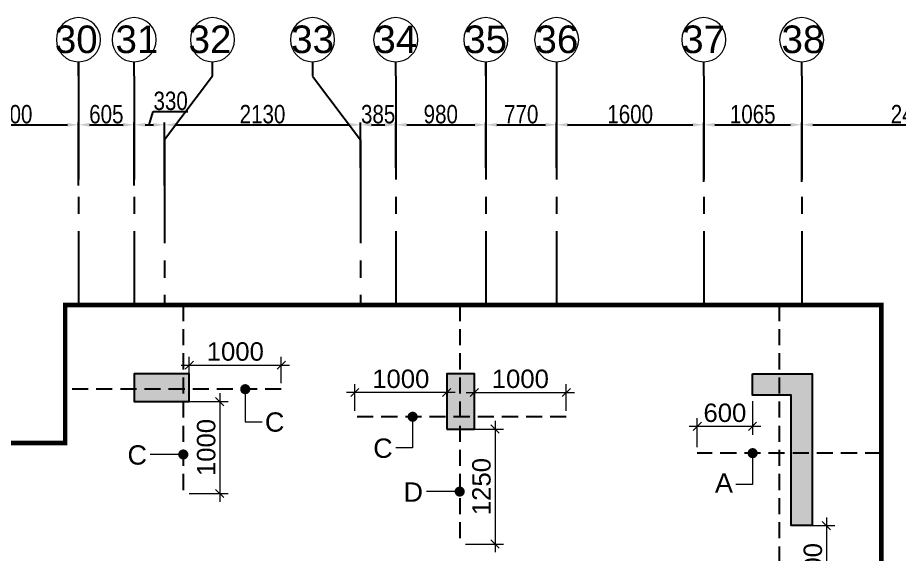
# Model space of a CAD drawing. Header units: millimetres. Extents: x 1123469 to 1752051, y -126924 to 196924.
# Drawn here: x 1520192 to 1529782, y 156202 to 162039 of the extents above; entities that cross this region are included whole.
import ezdxf
from ezdxf.enums import TextEntityAlignment as Align

# ---------------------------------------------------------------- set-up
doc = ezdxf.new("R2010")
doc.units = ezdxf.units.MM
doc.header["$LTSCALE"] = 500
doc.header["$MEASUREMENT"] = 0
doc.header["$PDMODE"] = 34
for name, pattern in [('CONTINOUS', [0]), ('HIDDEN', [0.375, 0.25, -0.125]), ('Site$0$CENTER2', [1.125, 0.75, -0.125, 0.125, -0.125])]:
    doc.linetypes.add(name, pattern=pattern)
doc.layers.get('Defpoints').update_dxf_attribs({"lineweight": 0})
for name, color, linetype, lineweight in [('ARWO', 1, 'Continuous', 18), ('CUT OUT', 1, 'Continuous', 13), ('FOOTING', 1, 'Continuous', 15), ('GRID NO.', 7, 'Continuous', 20), ('TOWER COL HATCH', 253, 'Continuous', 20)]:
    doc.layers.add(name, color=color, linetype=linetype, lineweight=lineweight)
for name, color, linetype in [('COL. DIM', 3, 'Continuous'), ('GRID', 7, 'Continuous'), ('GRID DIM', 7, 'Continuous'), ('reinf.', 4, 'Continuous'), ('TEXT 1', 1, 'Continuous'), ('TOWER AREA COLUMN.', 6, 'Continuous')]:
    doc.layers.add(name, color=color, linetype=linetype)
doc.styles.add('3mm', font='arial.ttf')
doc.styles.add('D50', font='arial.ttf', dxfattribs={"width": 0.8})
doc.dimstyles.new('INNER DIM', dxfattribs={"dimtxt": 200, "dimasz": 120, "dimexe": 25, "dimexo": 25, "dimgap": 12, "dimtad": 1, "dimdec": 0, "dimrnd": 5, "dimzin": 0, "dimdsep": 46, "dimtxsty": 'D50', "dimcen": 0.09, "dimdle": 25, "dimclrt": 6, "dimadec": 0, "dimazin": 0, "dimtfac": 1, "dimtdec": 0, "dimtofl": 0, "dimtmove": 1, "dimatfit": 3, "dimfxl": 75, "dimtolj": 1, "dimtzin": 0, "dimarcsym": 0})
doc.dimstyles.new('PARAMVEER', dxfattribs={"dimtxt": 200, "dimasz": 100, "dimexe": 0, "dimexo": 25, "dimgap": 10, "dimtad": 1, "dimdec": 0, "dimrnd": 5, "dimzin": 0, "dimdsep": 46, "dimtxsty": '3mm', "dimblk": 'OBLIQUE', "dimcen": 0.09, "dimdle": 75, "dimclrd": 1, "dimclre": 1, "dimclrt": 3, "dimadec": 0, "dimazin": 0, "dimtfac": 1, "dimtdec": 0, "dimtmove": 1, "dimatfit": 3, "dimfxl": 100, "dimtolj": 1, "dimtzin": 0, "dimlwd": 18, "dimlwe": 5, "dimarcsym": 0})
doc.dimstyles.new('PARAMVEER BEAM', dxfattribs={"dimtxt": 200, "dimasz": 100, "dimexe": 0, "dimexo": 0, "dimgap": 10, "dimtad": 1, "dimdec": 0, "dimzin": 0, "dimdsep": 46, "dimtxsty": '3mm', "dimblk": 'ARCHTICK', "dimcen": 0.09, "dimdle": 75, "dimclrd": 1, "dimclre": 1, "dimclrt": 3, "dimadec": 0, "dimazin": 0, "dimtfac": 1, "dimtdec": 0, "dimtmove": 1, "dimatfit": 3, "dimfxl": 100, "dimtolj": 1, "dimtzin": 0, "dimlwd": 18, "dimlwe": 5, "dimarcsym": 0})

# ---------------------------------------------------------------- blocks, each defined once
blk = doc.blocks.new('3tgra')
at = {"layer": 'TOWER COL HATCH'}
h = blk.add_hatch(color=253, dxfattribs=at)
h.dxf.hatch_style = 1
h.paths.add_polyline_path([(1377380.6, 95141.6), (1376730.6, 95141.6), (1376730.6, 93491.6), (1376960.6, 93491.6), (1376960.6, 94911.6), (1377380.6, 94911.6)])
h = blk.add_hatch(color=253, dxfattribs=at)
h.dxf.hatch_style = 1
h.paths.add_polyline_path([(1380705.6, 94541.6), (1380405.6, 94541.6), (1380405.6, 95141.6), (1380705.6, 95141.6)])
h = blk.add_hatch(color=253, dxfattribs=at)
h.dxf.hatch_style = 1
h.paths.add_polyline_path([(1383505.6, 94841.6), (1383505.6, 95141.6), (1384105.6, 95141.6), (1384105.6, 94841.6)])
at = {"layer": 'TOWER AREA COLUMN.', "color": 4}
blk.add_lwpolyline([(1377380.6, 95141.6), (1376730.6, 95141.6), (1376730.6, 93491.6), (1376960.6, 93491.6), (1376960.6, 94911.6), (1377380.6, 94911.6), (1377380.6, 95141.6)], dxfattribs=at)
for points in [[(1380705.6, 94541.6), (1380405.6, 94541.6), (1380405.6, 95141.6), (1380705.6, 95141.6)], [(1383505.6, 94841.6), (1383505.6, 95141.6), (1384105.6, 95141.6), (1384105.6, 94841.6)]]:
    blk.add_lwpolyline(points, close=True, dxfattribs=at)
blk = doc.blocks.new('GRID MARK')
at = {"layer": 'GRID NO.', "const_width": 50}
blk.add_lwpolyline([(0, -541), (0, -891)], dxfattribs=at)
at = {"layer": 'GRID NO.'}
blk.add_circle((0, 0), 541, dxfattribs=at)
at = {"layer": 'GRID NO.', "style": 'D50', "width": 0.8}
blk.add_attdef('Y1', text='', height=500, dxfattribs=at).set_placement((-33, -267), align=Align.CENTER)
blk = doc.blocks.new('*D215')
at = {"layer": 'Defpoints', "color": 0, "linetype": 'Continuous', "transparency": 16777216}
for p in [(1520854.2, 160873.7), (1520854.2, 160189), (1519354.3, 159990.1)]:
    blk.add_point(p, dxfattribs=at)
at = {"layer": 'GRID DIM', "color": 0, "linetype": 'Continuous', "lineweight": -2, "transparency": 16777216}
for p, q in [((1519354.3, 160015.1), (1519354.3, 160898.7)), ((1520854.2, 160214), (1520854.2, 160898.7))]:
    blk.add_line(p, q, dxfattribs=at)
at = {"layer": 'GRID DIM', "linetype": 'Continuous', "lineweight": -2, "transparency": 16777216}
blk.add_line((1519474.3, 160873.7), (1520734.2, 160873.7), dxfattribs=at)
at = {"layer": 'GRID DIM', "linetype": 'Continuous', "transparency": 16777216}
for points in [[(1519474.3, 160893.7), (1519474.3, 160853.7), (1519354.3, 160873.7)], [(1520734.2, 160893.7), (1520734.2, 160853.7), (1520854.2, 160873.7)]]:
    blk.add_solid(points, dxfattribs=at)
at = {"layer": 'GRID DIM', "linetype": 'Continuous', "transparency": 16777216, "insert": (1520104.3, 160987.8), "char_height": 200, "attachment_point": 5, "style": 'D50'}
blk.add_mtext('\\A1;1500', dxfattribs=at)
blk = doc.blocks.new('*D216')
at = {"layer": 'Defpoints', "color": 0, "linetype": 'Continuous', "transparency": 16777216}
for p in [(1521459.3, 160873.7), (1520854.2, 160189), (1521459.3, 160189)]:
    blk.add_point(p, dxfattribs=at)
at = {"layer": 'GRID DIM', "color": 0, "linetype": 'Continuous', "lineweight": -2, "transparency": 16777216}
for p, q in [((1520854.2, 160214), (1520854.2, 160898.7)), ((1521459.3, 160214), (1521459.3, 160898.7))]:
    blk.add_line(p, q, dxfattribs=at)
at = {"layer": 'GRID DIM', "linetype": 'Continuous', "lineweight": -2, "transparency": 16777216}
blk.add_line((1520974.2, 160873.7), (1521339.3, 160873.7), dxfattribs=at)
at = {"layer": 'GRID DIM', "linetype": 'Continuous', "transparency": 16777216}
for points in [[(1520974.2, 160893.7), (1520974.2, 160853.7), (1520854.2, 160873.7)], [(1521339.3, 160893.7), (1521339.3, 160853.7), (1521459.3, 160873.7)]]:
    blk.add_solid(points, dxfattribs=at)
at = {"layer": 'GRID DIM', "linetype": 'Continuous', "transparency": 16777216, "insert": (1521156.8, 160987.8), "char_height": 200, "attachment_point": 5, "style": 'D50'}
blk.add_mtext('\\A1;605', dxfattribs=at)
blk = doc.blocks.new('*D217')
at = {"layer": 'Defpoints', "color": 0, "linetype": 'Continuous', "transparency": 16777216}
for p in [(1521789.2, 160873.7), (1521459.3, 160189), (1521789.2, 160189)]:
    blk.add_point(p, dxfattribs=at)
at = {"layer": 'GRID DIM', "linetype": 'Continuous', "lineweight": -2, "transparency": 16777216}
for p, q in [((1521624.3, 160873.7), (1521667.8, 161018.9)), ((1521667.8, 161018.9), (1522044.7, 161018.9)), ((1521579.3, 160873.7), (1521669.2, 160873.7))]:
    blk.add_line(p, q, dxfattribs=at)
at = {"layer": 'GRID DIM', "color": 0, "linetype": 'Continuous', "lineweight": -2, "transparency": 16777216}
for p, q in [((1521459.3, 160214), (1521459.3, 160898.7)), ((1521789.2, 160214), (1521789.2, 160898.7))]:
    blk.add_line(p, q, dxfattribs=at)
at = {"layer": 'GRID DIM', "linetype": 'Continuous', "transparency": 16777216}
for points in [[(1521579.3, 160893.7), (1521579.3, 160853.7), (1521459.3, 160873.7)], [(1521669.2, 160893.7), (1521669.2, 160853.7), (1521789.2, 160873.7)]]:
    blk.add_solid(points, dxfattribs=at)
at = {"layer": 'GRID DIM', "linetype": 'Continuous', "transparency": 16777216, "insert": (1521856.2, 161133.1), "char_height": 200, "attachment_point": 5, "style": 'D50'}
blk.add_mtext('\\A1;330', dxfattribs=at)
blk = doc.blocks.new('*D218')
at = {"layer": 'Defpoints', "color": 0, "linetype": 'Continuous', "transparency": 16777216}
for p in [(1523921.7, 160873.7), (1523921.7, 160379.8), (1521789.2, 160189)]:
    blk.add_point(p, dxfattribs=at)
at = {"layer": 'GRID DIM', "color": 0, "linetype": 'Continuous', "lineweight": -2, "transparency": 16777216}
for p, q in [((1521789.2, 160214), (1521789.2, 160898.7)), ((1523921.7, 160404.8), (1523921.7, 160898.7))]:
    blk.add_line(p, q, dxfattribs=at)
at = {"layer": 'GRID DIM', "linetype": 'Continuous', "lineweight": -2, "transparency": 16777216}
blk.add_line((1521909.2, 160873.7), (1523801.7, 160873.7), dxfattribs=at)
at = {"layer": 'GRID DIM', "linetype": 'Continuous', "transparency": 16777216}
for points in [[(1521909.2, 160893.7), (1521909.2, 160853.7), (1521789.2, 160873.7)], [(1523801.7, 160893.7), (1523801.7, 160853.7), (1523921.7, 160873.7)]]:
    blk.add_solid(points, dxfattribs=at)
at = {"layer": 'GRID DIM', "linetype": 'Continuous', "transparency": 16777216, "insert": (1522855.5, 160987.9), "char_height": 200, "attachment_point": 5, "style": 'D50'}
blk.add_mtext('\\A1;2130', dxfattribs=at)
blk = doc.blocks.new('*D219')
at = {"layer": 'Defpoints', "color": 0, "linetype": 'Continuous', "transparency": 16777216}
for p in [(1524304.2, 160873.7), (1523921.7, 160379.8), (1524304.2, 160379.8)]:
    blk.add_point(p, dxfattribs=at)
at = {"layer": 'GRID DIM', "color": 0, "linetype": 'Continuous', "lineweight": -2, "transparency": 16777216}
for p, q in [((1523921.7, 160404.8), (1523921.7, 160898.7)), ((1524304.2, 160404.8), (1524304.2, 160898.7))]:
    blk.add_line(p, q, dxfattribs=at)
at = {"layer": 'GRID DIM', "linetype": 'Continuous', "lineweight": -2, "transparency": 16777216}
blk.add_line((1524041.7, 160873.7), (1524184.2, 160873.7), dxfattribs=at)
at = {"layer": 'GRID DIM', "linetype": 'Continuous', "transparency": 16777216}
for points in [[(1524041.7, 160893.7), (1524041.7, 160853.7), (1523921.7, 160873.7)], [(1524184.2, 160893.7), (1524184.2, 160853.7), (1524304.2, 160873.7)]]:
    blk.add_solid(points, dxfattribs=at)
at = {"layer": 'GRID DIM', "linetype": 'Continuous', "transparency": 16777216, "insert": (1524113, 160987.9), "char_height": 200, "attachment_point": 5, "style": 'D50'}
blk.add_mtext('\\A1;385', dxfattribs=at)
blk = doc.blocks.new('*D220')
at = {"layer": 'Defpoints', "color": 0, "linetype": 'Continuous', "transparency": 16777216}
for p in [(1525284.3, 160873.7), (1524304.2, 160379.8), (1525284.3, 160379.8)]:
    blk.add_point(p, dxfattribs=at)
at = {"layer": 'GRID DIM', "color": 0, "linetype": 'Continuous', "lineweight": -2, "transparency": 16777216}
for p, q in [((1524304.2, 160404.8), (1524304.2, 160898.7)), ((1525284.3, 160404.8), (1525284.3, 160898.7))]:
    blk.add_line(p, q, dxfattribs=at)
at = {"layer": 'GRID DIM', "linetype": 'Continuous', "lineweight": -2, "transparency": 16777216}
blk.add_line((1524424.2, 160873.7), (1525164.3, 160873.7), dxfattribs=at)
at = {"layer": 'GRID DIM', "linetype": 'Continuous', "transparency": 16777216}
for points in [[(1524424.2, 160893.7), (1524424.2, 160853.7), (1524304.2, 160873.7)], [(1525164.3, 160893.7), (1525164.3, 160853.7), (1525284.3, 160873.7)]]:
    blk.add_solid(points, dxfattribs=at)
at = {"layer": 'GRID DIM', "linetype": 'Continuous', "transparency": 16777216, "insert": (1524794.3, 160987.8), "char_height": 200, "attachment_point": 5, "style": 'D50'}
blk.add_mtext('\\A1;980', dxfattribs=at)
blk = doc.blocks.new('*D221')
at = {"layer": 'Defpoints', "color": 0, "linetype": 'Continuous', "transparency": 16777216}
for p in [(1526054.2, 160873.7), (1525284.3, 160379.8), (1526054.2, 160379.8)]:
    blk.add_point(p, dxfattribs=at)
at = {"layer": 'GRID DIM', "color": 0, "linetype": 'Continuous', "lineweight": -2, "transparency": 16777216}
for p, q in [((1525284.3, 160404.8), (1525284.3, 160898.7)), ((1526054.2, 160404.8), (1526054.2, 160898.7))]:
    blk.add_line(p, q, dxfattribs=at)
at = {"layer": 'GRID DIM', "linetype": 'Continuous', "lineweight": -2, "transparency": 16777216}
blk.add_line((1525404.3, 160873.7), (1525934.2, 160873.7), dxfattribs=at)
at = {"layer": 'GRID DIM', "linetype": 'Continuous', "transparency": 16777216}
for points in [[(1525404.3, 160893.7), (1525404.3, 160853.7), (1525284.3, 160873.7)], [(1525934.2, 160893.7), (1525934.2, 160853.7), (1526054.2, 160873.7)]]:
    blk.add_solid(points, dxfattribs=at)
at = {"layer": 'GRID DIM', "linetype": 'Continuous', "transparency": 16777216, "insert": (1525669.3, 160987.8), "char_height": 200, "attachment_point": 5, "style": 'D50'}
blk.add_mtext('\\A1;770', dxfattribs=at)
blk = doc.blocks.new('*D222')
at = {"layer": 'Defpoints', "color": 0, "linetype": 'Continuous', "transparency": 16777216}
for p in [(1527654.2, 160873.7), (1526054.2, 160379.8), (1527654.2, 160227.8)]:
    blk.add_point(p, dxfattribs=at)
at = {"layer": 'GRID DIM', "color": 0, "linetype": 'Continuous', "lineweight": -2, "transparency": 16777216}
for p, q in [((1526054.2, 160404.8), (1526054.2, 160898.7)), ((1527654.2, 160252.8), (1527654.2, 160898.7))]:
    blk.add_line(p, q, dxfattribs=at)
at = {"layer": 'GRID DIM', "linetype": 'Continuous', "lineweight": -2, "transparency": 16777216}
blk.add_line((1526174.2, 160873.7), (1527534.2, 160873.7), dxfattribs=at)
at = {"layer": 'GRID DIM', "linetype": 'Continuous', "transparency": 16777216}
for points in [[(1526174.2, 160893.7), (1526174.2, 160853.7), (1526054.2, 160873.7)], [(1527534.2, 160893.7), (1527534.2, 160853.7), (1527654.2, 160873.7)]]:
    blk.add_solid(points, dxfattribs=at)
at = {"layer": 'GRID DIM', "linetype": 'Continuous', "transparency": 16777216, "insert": (1526854.2, 160987.8), "char_height": 200, "attachment_point": 5, "style": 'D50'}
blk.add_mtext('\\A1;1600', dxfattribs=at)
blk = doc.blocks.new('*D223')
at = {"layer": 'Defpoints', "color": 0, "linetype": 'Continuous', "transparency": 16777216}
for p in [(1528719.3, 160873.7), (1527654.2, 160227.8), (1528719.3, 160227.8)]:
    blk.add_point(p, dxfattribs=at)
at = {"layer": 'GRID DIM', "color": 0, "linetype": 'Continuous', "lineweight": -2, "transparency": 16777216}
for p, q in [((1527654.2, 160252.8), (1527654.2, 160898.7)), ((1528719.3, 160252.8), (1528719.3, 160898.7))]:
    blk.add_line(p, q, dxfattribs=at)
at = {"layer": 'GRID DIM', "linetype": 'Continuous', "lineweight": -2, "transparency": 16777216}
blk.add_line((1527774.2, 160873.7), (1528599.3, 160873.7), dxfattribs=at)
at = {"layer": 'GRID DIM', "linetype": 'Continuous', "transparency": 16777216}
for points in [[(1527774.2, 160893.7), (1527774.2, 160853.7), (1527654.2, 160873.7)], [(1528599.3, 160893.7), (1528599.3, 160853.7), (1528719.3, 160873.7)]]:
    blk.add_solid(points, dxfattribs=at)
at = {"layer": 'GRID DIM', "linetype": 'Continuous', "transparency": 16777216, "insert": (1528186.8, 160987.8), "char_height": 200, "attachment_point": 5, "style": 'D50'}
blk.add_mtext('\\A1;1065', dxfattribs=at)
blk = doc.blocks.new('*D224')
at = {"layer": 'Defpoints', "color": 0, "linetype": 'Continuous', "transparency": 16777216}
for p in [(1531154.2, 160873.7), (1528719.3, 160227.8), (1531154.2, 160227.8)]:
    blk.add_point(p, dxfattribs=at)
at = {"layer": 'GRID DIM', "color": 0, "linetype": 'Continuous', "lineweight": -2, "transparency": 16777216}
for p, q in [((1528719.3, 160252.8), (1528719.3, 160898.7)), ((1531154.2, 160252.8), (1531154.2, 160898.7))]:
    blk.add_line(p, q, dxfattribs=at)
at = {"layer": 'GRID DIM', "linetype": 'Continuous', "lineweight": -2, "transparency": 16777216}
blk.add_line((1528839.3, 160873.7), (1531034.2, 160873.7), dxfattribs=at)
at = {"layer": 'GRID DIM', "linetype": 'Continuous', "transparency": 16777216}
for points in [[(1528839.3, 160893.7), (1528839.3, 160853.7), (1528719.3, 160873.7)], [(1531034.2, 160893.7), (1531034.2, 160853.7), (1531154.2, 160873.7)]]:
    blk.add_solid(points, dxfattribs=at)
at = {"layer": 'GRID DIM', "linetype": 'Continuous', "transparency": 16777216, "insert": (1529936.8, 160987.9), "char_height": 200, "attachment_point": 5, "style": 'D50'}
blk.add_mtext('\\A1;2435', dxfattribs=at)
blk = doc.blocks.new('_Oblique')
at = {"color": 0, "linetype": 'ByBlock', "lineweight": -2}
blk.add_line((-0.5, -0.5), (0.5, 0.5), dxfattribs=at)
blk = doc.blocks.new('*D1095')
at = {"layer": 'COL. DIM', "color": 1, "linetype": 'CONTINOUS', "lineweight": 5, "ltscale": 10, "transparency": 16777216}
for p, q in [((1528184.3, 157869.1), (1528184.3, 157503.4)), ((1527584.3, 157367.5), (1527584.3, 157683.4))]:
    blk.add_line(p, q, dxfattribs=at)
at = {"layer": 'COL. DIM', "color": 1, "lineweight": 18, "ltscale": 10, "transparency": 16777216}
blk.add_line((1528274.3, 157593.4), (1527494.3, 157593.4), dxfattribs=at)
at = {"layer": 'Defpoints', "color": 0, "ltscale": 10, "transparency": 16777216}
for p in [(1528184.3, 157934.1), (1527584.3, 157593.4), (1527584.3, 157302.5)]:
    blk.add_point(p, dxfattribs=at)
at = {"layer": 'COL. DIM', "color": 1, "lineweight": 18, "ltscale": 10, "transparency": 16777216, "xscale": 90, "yscale": 90, "zscale": 90, "rotation": 180}
blk.add_blockref('_Oblique', (1527584.3, 157593.4), dxfattribs=at)
at = {"layer": 'COL. DIM', "color": 1, "lineweight": 18, "ltscale": 10, "transparency": 16777216, "xscale": 90, "yscale": 90, "zscale": 90}
blk.add_blockref('_Oblique', (1528184.3, 157593.4), dxfattribs=at)
at = {"layer": 'COL. DIM', "color": 3, "ltscale": 10, "transparency": 16777216, "insert": (1527884.3, 157740.5), "char_height": 200, "attachment_point": 5, "style": '3mm'}
blk.add_mtext('\\A1;600', dxfattribs=at)
blk = doc.blocks.new('*D1096')
at = {"layer": 'COL. DIM', "color": 1, "lineweight": 18, "ltscale": 10, "transparency": 16777216}
blk.add_line((1528988.9, 156604.1), (1528988.9, 155424.1), dxfattribs=at)
at = {"layer": 'COL. DIM', "color": 1, "linetype": 'CONTINOUS', "lineweight": 5, "ltscale": 10, "transparency": 16777216}
for p, q in [((1528669.3, 156514.1), (1529078.9, 156514.1)), ((1528538.8, 155514.1), (1529078.9, 155514.1))]:
    blk.add_line(p, q, dxfattribs=at)
at = {"layer": 'Defpoints', "color": 0, "ltscale": 10, "transparency": 16777216}
for p in [(1528604.3, 156514.1), (1528473.8, 155514.1), (1528988.9, 155514.1)]:
    blk.add_point(p, dxfattribs=at)
at = {"layer": 'COL. DIM', "color": 1, "lineweight": 18, "ltscale": 10, "transparency": 16777216, "xscale": 90, "yscale": 90, "zscale": 90}
for p, rotation in [((1528988.9, 156514.1), 90), ((1528988.9, 155514.1), 270)]:
    blk.add_blockref('_Oblique', p, dxfattribs=dict(at, rotation=rotation))
at = {"layer": 'COL. DIM', "color": 3, "ltscale": 10, "transparency": 16777216, "insert": (1528841.8, 156014.1), "char_height": 200, "attachment_point": 5, "rotation": 90, "style": '3mm'}
blk.add_mtext('\\A1;1000', dxfattribs=at)
blk = doc.blocks.new('_ArchTick')
at = {"color": 0, "linetype": 'ByBlock', "const_width": 0.15}
blk.add_lwpolyline([(-0.5, -0.5), (0.5, 0.5)], dxfattribs=at)
blk = doc.blocks.new('*D876')
at = {"layer": 'COL. DIM', "color": 1, "linetype": 'CONTINOUS', "lineweight": 5, "ltscale": 10, "transparency": 16777216}
for p, q in [((1523859.3, 157763.2), (1523859.3, 158052.6)), ((1524859.3, 157763.2), (1524859.3, 158052.6))]:
    blk.add_line(p, q, dxfattribs=at)
at = {"layer": 'COL. DIM', "color": 1, "lineweight": 18, "ltscale": 10, "transparency": 16777216}
blk.add_line((1524949.3, 157962.6), (1523769.3, 157962.6), dxfattribs=at)
at = {"layer": 'Defpoints', "color": 0, "ltscale": 10, "transparency": 16777216}
for p in [(1523859.3, 157962.6), (1523859.3, 157698.2), (1524859.3, 157698.2)]:
    blk.add_point(p, dxfattribs=at)
at = {"layer": 'COL. DIM', "color": 1, "lineweight": 18, "ltscale": 10, "transparency": 16777216, "xscale": 90, "yscale": 90, "zscale": 90, "rotation": 180}
blk.add_blockref('_Oblique', (1523859.3, 157962.6), dxfattribs=at)
at = {"layer": 'COL. DIM', "color": 1, "lineweight": 18, "ltscale": 10, "transparency": 16777216, "xscale": 90, "yscale": 90, "zscale": 90}
blk.add_blockref('_Oblique', (1524859.3, 157962.6), dxfattribs=at)
at = {"layer": 'COL. DIM', "color": 3, "ltscale": 10, "transparency": 16777216, "insert": (1524359.3, 158109.7), "char_height": 200, "attachment_point": 5, "style": '3mm'}
blk.add_mtext('\\A1;1000', dxfattribs=at)
blk = doc.blocks.new('*D877')
at = {"layer": 'COL. DIM', "color": 1, "lineweight": 18, "ltscale": 10, "transparency": 16777216}
blk.add_line((1525384.6, 157654.1), (1525384.6, 156224.1), dxfattribs=at)
at = {"layer": 'COL. DIM', "color": 1, "linetype": 'CONTINOUS', "lineweight": 5, "ltscale": 10, "transparency": 16777216}
for p, q in [((1525064.9, 157564.1), (1525474.6, 157564.1)), ((1525064.9, 156314.1), (1525474.6, 156314.1))]:
    blk.add_line(p, q, dxfattribs=at)
at = {"layer": 'Defpoints', "color": 0, "ltscale": 10, "transparency": 16777216}
for p in [(1524999.9, 157564.1), (1524999.9, 156314.1), (1525384.6, 156314.1)]:
    blk.add_point(p, dxfattribs=at)
at = {"layer": 'COL. DIM', "color": 1, "lineweight": 18, "ltscale": 10, "transparency": 16777216, "xscale": 90, "yscale": 90, "zscale": 90}
for p, rotation in [((1525384.6, 157564.1), 90), ((1525384.6, 156314.1), 270)]:
    blk.add_blockref('_Oblique', p, dxfattribs=dict(at, rotation=rotation))
at = {"layer": 'COL. DIM', "color": 3, "ltscale": 10, "transparency": 16777216, "insert": (1525237.5, 156939.1), "char_height": 200, "attachment_point": 5, "rotation": 90, "style": '3mm'}
blk.add_mtext('\\A1;1250', dxfattribs=at)
blk = doc.blocks.new('*D878')
at = {"layer": 'COL. DIM', "color": 1, "linetype": 'CONTINOUS', "lineweight": 5, "ltscale": 10, "transparency": 16777216}
for p, q in [((1525159.3, 157763.2), (1525159.3, 158052.6)), ((1526159.3, 157763.2), (1526159.3, 158052.6))]:
    blk.add_line(p, q, dxfattribs=at)
at = {"layer": 'COL. DIM', "color": 1, "lineweight": 18, "ltscale": 10, "transparency": 16777216}
blk.add_line((1525069.3, 157962.6), (1526249.3, 157962.6), dxfattribs=at)
at = {"layer": 'Defpoints', "color": 0, "ltscale": 10, "transparency": 16777216}
for p in [(1526159.3, 157962.6), (1525159.3, 157698.2), (1526159.3, 157698.2)]:
    blk.add_point(p, dxfattribs=at)
at = {"layer": 'COL. DIM', "color": 1, "lineweight": 18, "ltscale": 10, "transparency": 16777216, "xscale": 90, "yscale": 90, "zscale": 90, "rotation": 180}
blk.add_blockref('_Oblique', (1525159.3, 157962.6), dxfattribs=at)
at = {"layer": 'COL. DIM', "color": 1, "lineweight": 18, "ltscale": 10, "transparency": 16777216, "xscale": 90, "yscale": 90, "zscale": 90}
blk.add_blockref('_Oblique', (1526159.3, 157962.6), dxfattribs=at)
at = {"layer": 'COL. DIM', "color": 3, "ltscale": 10, "transparency": 16777216, "insert": (1525659.3, 158109.7), "char_height": 200, "attachment_point": 5, "style": '3mm'}
blk.add_mtext('\\A1;1000', dxfattribs=at)
blk = doc.blocks.new('*D879')
at = {"layer": 'COL. DIM', "color": 1, "lineweight": 18, "ltscale": 10, "transparency": 16777216}
blk.add_line((1522390.9, 157954.1), (1522390.9, 156774.1), dxfattribs=at)
at = {"layer": 'COL. DIM', "color": 1, "linetype": 'CONTINOUS', "lineweight": 5, "ltscale": 10, "transparency": 16777216}
for p, q in [((1522058.9, 157864.1), (1522480.9, 157864.1)), ((1522058.9, 156864.1), (1522480.9, 156864.1))]:
    blk.add_line(p, q, dxfattribs=at)
at = {"layer": 'Defpoints', "color": 0, "ltscale": 10, "transparency": 16777216}
for p in [(1521993.9, 157864.1), (1521993.9, 156864.1), (1522390.9, 156864.1)]:
    blk.add_point(p, dxfattribs=at)
at = {"layer": 'COL. DIM', "color": 1, "lineweight": 18, "ltscale": 10, "transparency": 16777216, "xscale": 90, "yscale": 90, "zscale": 90}
for p, rotation in [((1522390.9, 157864.1), 90), ((1522390.9, 156864.1), 270)]:
    blk.add_blockref('_Oblique', p, dxfattribs=dict(at, rotation=rotation))
at = {"layer": 'COL. DIM', "color": 3, "ltscale": 10, "transparency": 16777216, "insert": (1522243.8, 157364.1), "char_height": 200, "attachment_point": 5, "rotation": 90, "style": '3mm'}
blk.add_mtext('\\A1;1000', dxfattribs=at)
blk = doc.blocks.new('*D880')
at = {"layer": 'COL. DIM', "color": 1, "linetype": 'CONTINOUS', "lineweight": 5, "ltscale": 10, "transparency": 16777216}
for p, q in [((1522059.3, 158063.2), (1522059.3, 158349.8)), ((1523059.3, 158063.2), (1523059.3, 158349.8))]:
    blk.add_line(p, q, dxfattribs=at)
at = {"layer": 'COL. DIM', "color": 1, "lineweight": 18, "ltscale": 10, "transparency": 16777216}
blk.add_line((1521969.3, 158259.8), (1523149.3, 158259.8), dxfattribs=at)
at = {"layer": 'Defpoints', "color": 0, "ltscale": 10, "transparency": 16777216}
for p in [(1523059.3, 158259.8), (1522059.3, 157998.2), (1523059.3, 157998.2)]:
    blk.add_point(p, dxfattribs=at)
at = {"layer": 'COL. DIM', "color": 1, "lineweight": 18, "ltscale": 10, "transparency": 16777216, "xscale": 90, "yscale": 90, "zscale": 90, "rotation": 180}
blk.add_blockref('_Oblique', (1522059.3, 158259.8), dxfattribs=at)
at = {"layer": 'COL. DIM', "color": 1, "lineweight": 18, "ltscale": 10, "transparency": 16777216, "xscale": 90, "yscale": 90, "zscale": 90}
blk.add_blockref('_Oblique', (1523059.3, 158259.8), dxfattribs=at)
at = {"layer": 'COL. DIM', "color": 3, "ltscale": 10, "transparency": 16777216, "insert": (1522559.3, 158406.9), "char_height": 200, "attachment_point": 5, "style": '3mm'}
blk.add_mtext('\\A1;1000', dxfattribs=at)

msp = doc.modelspace()

# ---------------------------------------------------------------- linework, layer by layer
at = {"layer": 'FOOTING', "color": 3, "ltscale": 10, "const_width": 50}
msp.add_lwpolyline([(1488324.2, 155194.2), (1515064.2, 155194.2), (1515064.2, 156599.2), (1516759.3, 156599.2), (1516759.3, 157414.1), (1520709.3, 157414.1), (1520709.3, 158914.1), (1529584.3, 158914.1), (1529584.3, 148629.4), (1540674.2, 148629.4), (1540674.2, 126979.3), (1532119.2, 126979.3)], dxfattribs=at)
at = {"layer": 'GRID', "color": 16, "linetype": 'Site$0$CENTER2', "ltscale": 3}
for points in [[(1520854.2, 161403.6), (1520854.2, 158914.1)], [(1521459.3, 161403.6), (1521459.3, 158914.1)], [(1522311, 161403.6), (1521789.2, 160710.3), (1521789.2, 158914.1)], [(1523400, 161403.6), (1523921.7, 160710.3), (1523921.7, 158914.1)], [(1524304.2, 161403.6), (1524304.2, 158914.1)], [(1525284.3, 161403.6), (1525284.3, 158914.1)], [(1526054.2, 161403.6), (1526054.2, 158914.1)], [(1527654.2, 161403.6), (1527654.2, 158914.1)], [(1528719.3, 161403.6), (1528719.3, 158914.1)]]:
    msp.add_lwpolyline(points, dxfattribs=at)
at = {"layer": 'reinf.', "color": 4, "linetype": 'HIDDEN', "ltscale": 1.4}
for p, q in [((1521993.9, 158914.1), (1521993.9, 156864.1)), ((1524999.9, 158914.1), (1524999.9, 156314.1)), ((1528473.8, 158914.1), (1528473.8, 155514.1)), ((1523059.3, 157998.2), (1520709.3, 157998.2)), ((1526159.3, 157698.2), (1523859.3, 157698.2)), ((1529584.3, 157302.5), (1527584.3, 157302.5))]:
    msp.add_line(p, q, dxfattribs=at)

# ---------------------------------------------------------------- block references
at = {"layer": 'CUT OUT', "color": 4, "xscale": -1}
msp.add_blockref('3tgra', (2905564.9, 63022.5), dxfattribs=at)
at = {"layer": 'GRID NO.'}
ref = msp.add_blockref('GRID MARK', (1520854.2, 161798.9), dxfattribs=dict(at, xscale=-0.4435200000032785, yscale=0.4435200000032785, zscale=0.4435200000032785))
ref.add_attrib('Y1', '30', dxfattribs={"height": 300, "style": 'D50'}).set_placement((1520829.7, 161653.4), align=Align.CENTER)
ref = msp.add_blockref('GRID MARK', (1521459.3, 161798.9), dxfattribs=dict(at, xscale=-0.4435200000032785, yscale=0.4435200000032785, zscale=0.4435200000032785))
ref.add_attrib('Y1', '31', dxfattribs={"height": 300, "style": 'D50'}).set_placement((1521489.5, 161653.4), align=Align.CENTER)
ref = msp.add_blockref('GRID MARK', (1522311, 161798.9), dxfattribs=dict(at, xscale=-0.4435200000032785, yscale=0.4435200000032785, zscale=0.4435200000032785))
ref.add_attrib('Y1', '32', dxfattribs={"height": 300, "style": 'D50'}).set_placement((1522284.3, 161653.4), align=Align.CENTER)
ref = msp.add_blockref('GRID MARK', (1523400, 161798.9), dxfattribs=dict(at, xscale=-0.4435200000032785, yscale=0.4435200000032785, zscale=0.4435200000032785))
ref.add_attrib('Y1', '33', dxfattribs={"height": 300, "style": 'D50'}).set_placement((1523400, 161653.4), align=Align.CENTER)
ref = msp.add_blockref('GRID MARK', (1524304.2, 161798.9), dxfattribs=dict(at, xscale=-0.4435200000032785, yscale=0.4435200000032785, zscale=0.4435200000032785))
ref.add_attrib('Y1', '34', dxfattribs={"height": 300, "style": 'D50'}).set_placement((1524304.6, 161653.4), align=Align.CENTER)
ref = msp.add_blockref('GRID MARK', (1525284.3, 161798.9), dxfattribs=dict(at, xscale=-0.4435200000032785, yscale=0.4435200000032785, zscale=0.4435200000032785))
ref.add_attrib('Y1', '35', dxfattribs={"height": 300, "style": 'D50'}).set_placement((1525282.4, 161653.4), align=Align.CENTER)
ref = msp.add_blockref('GRID MARK', (1526054.2, 161798.9), dxfattribs=dict(at, xscale=-0.4435200000032785, yscale=0.4435200000032785, zscale=0.4435200000032785))
ref.add_attrib('Y1', '36', dxfattribs={"height": 300, "style": 'D50'}).set_placement((1526056.7, 161653.4), align=Align.CENTER)
ref = msp.add_blockref('GRID MARK', (1527654.2, 161798.9), dxfattribs=dict(at, xscale=-0.4435200000032785, yscale=0.4435200000032785, zscale=0.4435200000032785))
ref.add_attrib('Y1', '37', dxfattribs={"height": 300, "style": 'D50'}).set_placement((1527652.6, 161653.4), align=Align.CENTER)
ref = msp.add_blockref('GRID MARK', (1528719.3, 161798.9), dxfattribs=dict(at, xscale=-0.4435200000032785, yscale=0.4435200000032785, zscale=0.4435200000032785))
ref.add_attrib('Y1', '38', dxfattribs={"height": 300, "style": 'D50'}).set_placement((1528733.2, 161653.4), align=Align.CENTER)

# ---------------------------------------------------------------- texts
at = {"layer": 'TEXT 1', "color": 2, "linetype": 'ByBlock', "style": '3mm'}
for s, p in [('C', (1522881.5, 157536, -0.1)), ('C', (1524059.5, 157251.6, -0.1)), ('C', (1521386.9, 157178.2, -0.1)), ('A', (1527776.1, 156874, -0.1)), ('D', (1524389, 156775, -0.1))]:
    msp.add_text(s, height=210, dxfattribs=at).set_placement(p)

# ---------------------------------------------------------------- dimensions: what is measured, and where the dimension line sits
at = {"layer": 'COL. DIM', "color": 6, "ltscale": 10}
for base, p1, p2, angle, picture, middle in [((1523059.3, 158259.8), (1522059.3, 157998.2), (1523059.3, 157998.2), 0, '*D880', (1522559.3, 158406.9)), ((1523859.3, 157962.6), (1524859.3, 157698.2), (1523859.3, 157698.2), 180, '*D876', (1524359.3, 158109.7)), ((1526159.3, 157962.6), (1525159.3, 157698.2), (1526159.3, 157698.2), 0, '*D878', (1525659.3, 158109.7)), ((1522390.9, 156864.1), (1521993.9, 157864.1), (1521993.9, 156864.1), 90, '*D879', (1522243.8, 157364.1)), ((1527584.3, 157593.4), (1528184.3, 157934.1), (1527584.3, 157302.5), 180, '*D1095', (1527884.3, 157740.5)), ((1525384.6, 156314.1), (1524999.9, 157564.1), (1524999.9, 156314.1), 90, '*D877', (1525237.5, 156939.1)), ((1528988.9, 155514.1), (1528604.3, 156514.1), (1528473.8, 155514.1), 90, '*D1096', (1528841.8, 156014.1))]:
    dim = msp.add_linear_dim(base=base, p1=p1, p2=p2, angle=angle, dimstyle='PARAMVEER', override={"dimasz": 90, "dimexe": 90, "dimexo": 65, "dimgap": 45, "dimpost": '\\X', "dimdle": 90, "dimfxl": 0.18, "dimarcsym": 1}, dxfattribs=at)
    dim.commit()
    dim.dimension.update_dxf_attribs({"geometry": picture, "text_midpoint": middle})
at = {"layer": 'GRID DIM', "color": 0, "linetype": 'Continuous'}
for base, p1, p2, picture, middle in [((1521789.2, 160873.7), (1521459.3, 160189), (1521789.2, 160189), '*D217', (1521679.8, 161133.1)), ((1520854.2, 160873.7), (1519354.3, 159990.1), (1520854.2, 160189), '*D215', (1520104.3, 160987.8)), ((1521459.3, 160873.7), (1520854.2, 160189), (1521459.3, 160189), '*D216', (1521156.8, 160987.8)), ((1523921.7482694, 160873.7114826), (1521789.2482694, 160188.9884608), (1523921.7482694, 160379.7628267), '*D218', (1522855.4982694, 160987.894293)), ((1524304.248271, 160873.711483), (1523921.748269, 160379.762827), (1524304.248271, 160379.762827), '*D219', (1524112.99827, 160987.894293)), ((1525284.3, 160873.7), (1524304.2, 160379.8), (1525284.3, 160379.8), '*D220', (1524794.3, 160987.8)), ((1526054.2, 160873.7), (1525284.3, 160379.8), (1526054.2, 160379.8), '*D221', (1525669.3, 160987.8)), ((1527654.2, 160873.7), (1526054.2, 160379.8), (1527654.2, 160227.8), '*D222', (1526854.2, 160987.8)), ((1528719.3, 160873.7), (1527654.2, 160227.8), (1528719.3, 160227.8), '*D223', (1528186.8, 160987.8)), ((1531154.2, 160873.7), (1528719.3, 160227.8), (1531154.2, 160227.8), '*D224', (1529936.8, 160987.9))]:
    dim = msp.add_linear_dim(base=base, p1=p1, p2=p2, dimstyle='INNER DIM', override={"dimclrd": 256, "dimclrt": 256}, dxfattribs=at)
    dim.commit()
    dim.dimension.update_dxf_attribs({"geometry": picture, "text_midpoint": middle})

# ---------------------------------------------------------------- leaders
at = {"layer": 'ARWO', "color": 1}
for points in [[(1522667.4, 157998.2), (1522667.4, 157643.5), (1522849.9, 157643.5)], [(1524488.4, 157698.2), (1524488.4, 157359.1), (1524305.9, 157359.1)], [(1521993.9, 157288.1), (1521633.4, 157288.1)], [(1528185.9, 157302.5), (1528185.9, 156963.3), (1528003.4, 156963.3)], [(1524999.9, 156885), (1524639.5, 156885)]]:
    msp.add_leader(points, dimstyle='PARAMVEER BEAM', override={"dimasz": 110, "dimtad": 0, "dimldrblk": 'Dot', "dimfxl": 0, "dimarcsym": 1}, dxfattribs=at)

doc.saveas('drawing.dxf')
